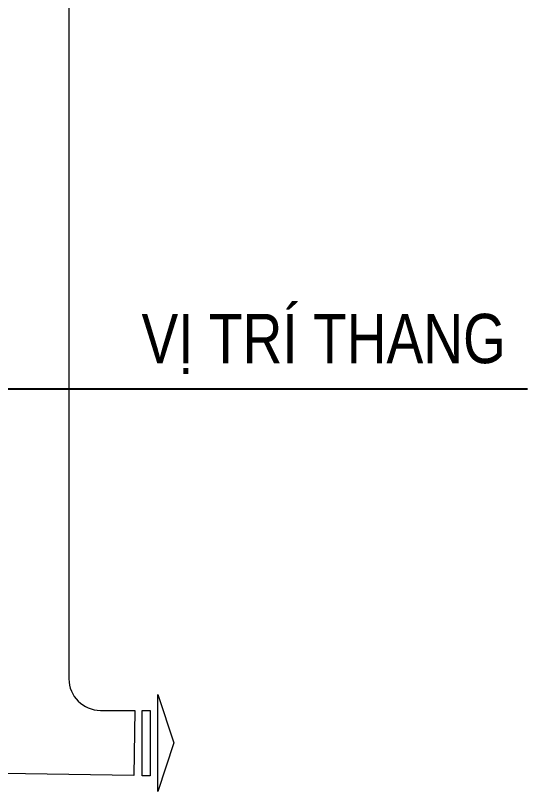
# Model space of a CAD drawing. Header units: millimetres. Extents: x 379264 to 1158416, y -283062 to 356890.
# Drawn here: x 978236 to 979534, y -9747 to -7782 of the extents above; entities that cross this region are included whole.
import ezdxf

# ---------------------------------------------------------------- set-up
doc = ezdxf.new("R2010")
doc.units = ezdxf.units.MM
doc.linetypes.add('CENTER', pattern=[2, 1.25, -0.25, 0.25, -0.25])
for name, color, linetype in [('01PM. TEXT A', 3, 'Continuous'), ('12PM. GRID', 8, 'CENTER'), ('BLOCK A - CHI TIET THANG 1$0$Dim 100', 1, 'Continuous'), ('BLOCK C - CHI TIET THANG 8$0$DnW', 20, 'Continuous')]:
    doc.layers.add(name, color=color, linetype=linetype)
doc.layers.add('keyplan TANG 1$0$Net Thay khac', color=250, linetype='Continuous', lineweight=15)
doc.styles.add('[PMDC2013]STYLE', font='arial.ttf', dxfattribs={"width": 0.8})
doc.dimstyles.new('BLOCK A - CHI TIET THANG 1$0$Dim 50 (A1-A2)', dxfattribs={"dimscale": 50, "dimtxt": 2.5, "dimasz": 0.7, "dimexe": 1, "dimexo": 1, "dimgap": 1, "dimtad": 1, "dimdec": 0, "dimzin": 12, "dimdsep": 46, "dimtxsty": '[PMDC2013]STYLE', "dimblk": 'ARCHTICK', "dimcen": 0, "dimdle": 1, "dimclrd": 2, "dimclre": 2, "dimclrt": 4, "dimadec": 0, "dimazin": 0, "dimtfac": 1, "dimtdec": 0, "dimtix": 1, "dimtmove": 2, "dimatfit": 3, "dimldrblk": 'ARCHTICK', "dimfxl": 1, "dimtolj": 1, "dimtzin": 0, "dimarcsym": 0})

# ---------------------------------------------------------------- blocks, each defined once
blk = doc.blocks.new('keyplan TANG 1')
at = {"layer": 'keyplan TANG 1$0$Net Thay khac'}
blk.add_lwpolyline([(117549, 168266.8), (117549.8, -14005.5, 0.4142122), (121549.8, -18005.4), (125899.8, -18005.4), (125774.5, -26262.7), (90092.3, -25721.2)], format="xyb", dxfattribs=at)
for points in [[(130837.2, -22134.1), (128837.2, -28278.9), (128837.2, -16005.4)], [(127837.2, -18005.4), (127837.2, -26278.9), (126837.2, -26278.9), (126837.2, -18005.4)]]:
    blk.add_lwpolyline(points, close=True, dxfattribs=at)
blk = doc.blocks.new('_ArchTick')
at = {"color": 0, "linetype": 'ByBlock', "const_width": 0.15}
blk.add_lwpolyline([(-0.5, -0.5), (0.5, 0.5)], dxfattribs=at)
blk = doc.blocks.new('A$C5D7476B2')
at = {"layer": 'BLOCK C - CHI TIET THANG 8$0$DnW', "xscale": 0.02, "yscale": 0.02, "zscale": 0.02}
blk.add_blockref('keyplan TANG 1', (49.2, 531.2), dxfattribs=at)
at = {"layer": '01PM. TEXT A', "style": '[PMDC2013]STYLE', "width": 0.8}
blk.add_text('VỊ TRÍ THANG', height=125, dxfattribs=at).set_placement((2584.3, 1050.5))
at = {"layer": 'BLOCK A - CHI TIET THANG 1$0$Dim 100'}
blk.add_leader([(1525.7, 625.1), (1739.3, 985.7), (3562.4, 985.7)], dimstyle='BLOCK A - CHI TIET THANG 1$0$Dim 50 (A1-A2)', override={"dimasz": 1, "dimtad": 0}, dxfattribs=at)

msp = doc.modelspace()

# ---------------------------------------------------------------- block references
at = {"layer": '12PM. GRID'}
msp.add_blockref('A$C5D7476B2', (975971.19, -9712.98), dxfattribs=at)

doc.saveas('drawing.dxf')
